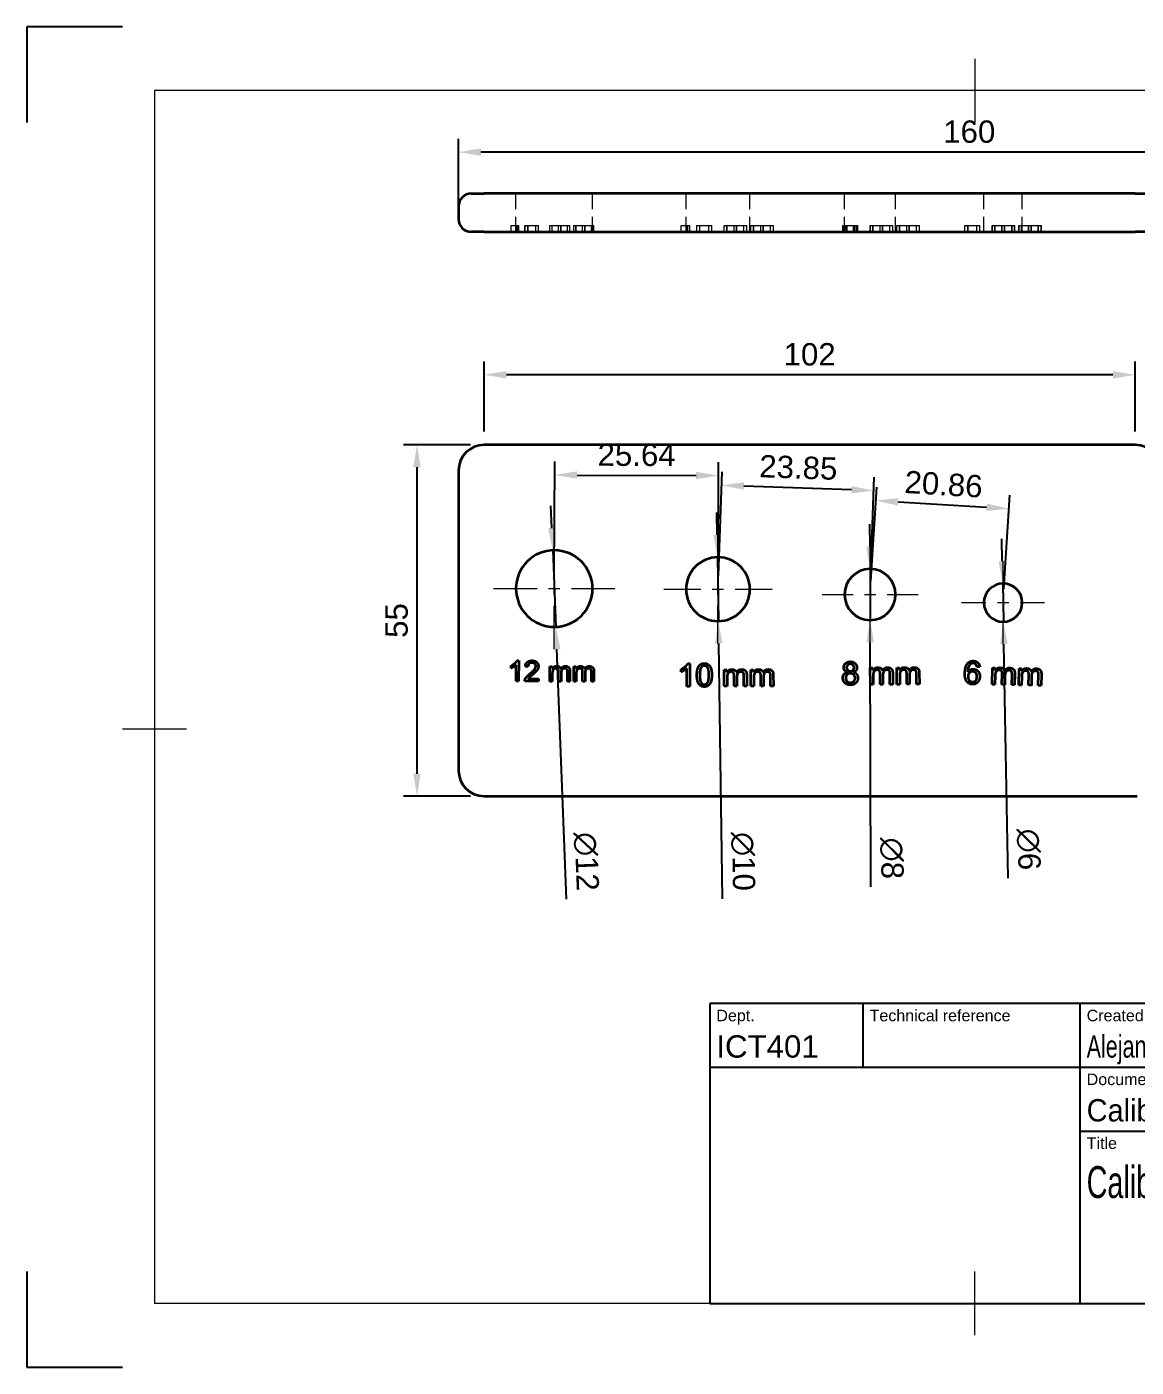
# Model space of a CAD drawing. Header units: millimetres. Extents: x 0 to 297, y 0 to 210.
# Drawn here: x 0 to 173.8, y 0 to 210 of the extents above; entities that cross this region are included whole.
import ezdxf
from ezdxf.enums import TextEntityAlignment as Align

# ---------------------------------------------------------------- set-up
doc = ezdxf.new("R2010")
doc.units = ezdxf.units.MM
doc.header["$LTSCALE"] = 0.75
doc.linetypes.add('CENTER2', pattern=[28.575, 19.05, -3.175, 3.175, -3.175])
doc.linetypes.add('HIDDEN2', pattern=[4.7625, 3.175, -1.5875])
for name, color, linetype, lineweight in [('BORDER', 7, 'Continuous', 18), ('FD_Dimensions', 7, 'Continuous', 18), ('Hidden', 7, 'HIDDEN2', 18), ('Smart Centers', 7, 'CENTER2', 18), ('TITLEBLOCK', 7, 'Continuous', 25), ('Visible', 7, 'Continuous', 35)]:
    doc.layers.add(name, color=color, linetype=linetype, lineweight=lineweight)
doc.styles.add('FusionTitle', font='arial.ttf')
doc.styles.get("Standard").update_dxf_attribs({"font": 'arial.ttf'})
doc.dimstyles.new('Dim-ISO-25', dxfattribs={"dimtxt": 3.5, "dimasz": 3.5, "dimexe": 2.1, "dimexo": 2.1, "dimgap": 1.4, "dimtad": 1, "dimzin": 12, "dimdsep": 46, "dimtxsty": 'Standard', "dimcen": 0, "dimazin": 3, "dimtp": 0.1, "dimtm": 0.1, "dimtfac": 0.714286, "dimtmove": 0, "dimatfit": 3, "dimfxl": 1, "dimtzin": 12, "dimarcsym": 0})

# ---------------------------------------------------------------- blocks, each defined once
blk = doc.blocks.new('ISO_A4(L)_SHEET')
at = {"layer": 'BORDER'}
for p, q in [((148.5, 205), (148.5, 195)), ((287, 200), (20, 200)), ((20, 200), (20, 10)), ((15, 100), (25, 100)), ((148.5, 5), (148.5, 15)), ((287, 10), (20, 10))]:
    blk.add_line(p, q, dxfattribs=at)
at = {"layer": 'Defpoints'}
for p, q in [((0, 210), (0, 195)), ((15, 210), (0, 210)), ((0, 15), (0, 0)), ((0, 0), (15, 0))]:
    blk.add_line(p, q, dxfattribs=at)
blk = doc.blocks.new('ISO_TITLEBLOCK')
at = {"layer": 'TITLEBLOCK'}
for p, q in [((0, 47), (-180, 47)), ((-180, 47), (-180, 0)), ((-156, 37), (-156, 47)), ((-122, 0), (-122, 47)), ((-61, 0), (-61, 47)), ((0, 0), (0, 47)), ((-180, 37), (0, 37)), ((-122, 27), (0, 27)), ((-61, 10), (0, 10)), ((-51, 0), (-51, 10)), ((-15, 0), (-15, 10)), ((-180, 0), (0, 0))]:
    blk.add_line(p, q, dxfattribs=at)
at = {"layer": 'TITLEBLOCK', "style": 'FusionTitle'}
for s, p in [('Dept.', (-179, 46)), ('Technical reference', (-155, 46)), ('Created by', (-121, 46)), ('Approved by', (-60, 46)), ('Document type', (-121, 36)), ('Document status', (-60, 36)), ('Title', (-121, 26)), ('DWG No.', (-60, 26)), ('Rev.', (-60, 9)), ('Date of issue', (-50, 9)), ('Sheet', (-14, 9))]:
    blk.add_text(s, height=1.8, dxfattribs=at).set_placement(p, align=Align.TOP_LEFT)
for tag, height, p in [('DEPT', 3.5, (-179, 42)), ('TECHNICAL_REFERENCE', 3.5, (-155, 42)), ('CREATED_BY', 3.5, (-121, 42)), ('APPROVED_BY', 3.5, (-60, 42)), ('DOCUMENT_TYPE', 3.5, (-121, 32)), ('DOCUMENT_STATUS', 3.5, (-60, 32)), ('TITLE_1', 5, (-121, 21.5)), ('TITLE_2', 5, (-121, 14)), ('TITLE_3', 5, (-121, 6.5)), ('DATE_OF_ISSUE', 3.5, (-50, 5))]:
    blk.add_attdef(tag, text='', height=height, dxfattribs=at).set_placement(p, align=Align.TOP_LEFT)
for tag, p in [('CREATED_DATE', (-62, 42)), ('APPROVED_DATE', (-0.99, 42))]:
    blk.add_attdef(tag, text='', height=3.5, dxfattribs=at).set_placement(p, align=Align.TOP_RIGHT)
for tag, height, p in [('DRAWING_NUMBER', 5, (-30.5, 19.75)), ('REV', 3.5, (-56, 4.85)), ('SHEET', 3.5, (-7.5, 4.85))]:
    blk.add_attdef(tag, text='', height=height, dxfattribs=at).set_placement(p, align=Align.TOP_CENTER)
blk = doc.blocks.new('*U6')
at = {"layer": 'Smart Centers', "color": 0, "ltscale": 0.75, "transparency": 16777216}
for p, q in [((0, 2.678906), (0, 8.5)), ((-8.5, 0), (-2.678906, 0)), ((2.678906, 0), (8.5, 0)), ((0, -8.5), (0, -2.678906))]:
    blk.add_line(p, q, dxfattribs=at)
at = {"layer": 'Smart Centers', "color": 0, "linetype": 'Continuous', "ltscale": 0.75, "transparency": 16777216}
for p, q in [((-0.892969, 0), (0.892969, 0)), ((0, -0.892969), (0, 0.892969))]:
    blk.add_line(p, q, dxfattribs=at)
blk = doc.blocks.new('*U7')
at = {"layer": 'Smart Centers', "color": 0, "ltscale": 0.75, "transparency": 16777216}
for p, q in [((0, 2.678906), (0, 6.5)), ((-6.5, 0), (-2.678906, 0)), ((2.678906, 0), (6.5, 0)), ((0, -6.5), (0, -2.678906))]:
    blk.add_line(p, q, dxfattribs=at)
at = {"layer": 'Smart Centers', "color": 0, "linetype": 'Continuous', "ltscale": 0.75, "transparency": 16777216}
for p, q in [((-0.892969, 0), (0.892969, 0)), ((0, -0.892969), (0, 0.892969))]:
    blk.add_line(p, q, dxfattribs=at)
blk = doc.blocks.new('*U8')
at = {"layer": 'Smart Centers', "color": 0, "ltscale": 0.75, "transparency": 16777216}
for p, q in [((0, 2.678906), (0, 9.5)), ((-9.5, 0), (-2.678906, 0)), ((2.678906, 0), (9.5, 0)), ((0, -9.5), (0, -2.678906))]:
    blk.add_line(p, q, dxfattribs=at)
at = {"layer": 'Smart Centers', "color": 0, "linetype": 'Continuous', "ltscale": 0.75, "transparency": 16777216}
for p, q in [((-0.892969, 0), (0.892969, 0)), ((0, -0.892969), (0, 0.892969))]:
    blk.add_line(p, q, dxfattribs=at)
blk = doc.blocks.new('*U9')
at = {"layer": 'Smart Centers', "color": 0, "ltscale": 0.75, "transparency": 16777216}
for p, q in [((0, 2.678906), (0, 7.5)), ((-7.5, 0), (-2.678906, 0)), ((2.678906, 0), (7.5, 0)), ((0, -7.5), (0, -2.678906))]:
    blk.add_line(p, q, dxfattribs=at)
at = {"layer": 'Smart Centers', "color": 0, "linetype": 'Continuous', "ltscale": 0.75, "transparency": 16777216}
for p, q in [((-0.892969, 0), (0.892969, 0)), ((0, -0.892969), (0, 0.892969))]:
    blk.add_line(p, q, dxfattribs=at)
blk = doc.blocks.new('*D23')
at = {"layer": 'Defpoints', "color": 0, "transparency": 16777216}
for p in [(71.612105, 155.480174), (71.612105, 144.483522), (173.612105, 144.483522)]:
    blk.add_point(p, dxfattribs=at)
at = {"layer": 'FD_Dimensions', "color": 0, "lineweight": -2, "transparency": 16777216}
for p, q in [((71.612105, 146.583522), (71.612105, 157.580174)), ((173.612105, 146.583522), (173.612105, 157.580174)), ((170.112105, 155.480174), (75.112105, 155.480174))]:
    blk.add_line(p, q, dxfattribs=at)
at = {"layer": 'FD_Dimensions', "color": 0, "transparency": 16777216}
for points in [[(75.112105, 156.063508), (75.112105, 154.896841), (71.612105, 155.480174)], [(170.112105, 156.063508), (170.112105, 154.896841), (173.612105, 155.480174)]]:
    blk.add_solid(points, dxfattribs=at)
at = {"layer": 'FD_Dimensions', "color": 0, "transparency": 16777216, "insert": (122.612105, 158.66718), "char_height": 3.5, "attachment_point": 5}
blk.add_mtext('102', dxfattribs=at)
blk = doc.blocks.new('*D25')
at = {"layer": 'Defpoints', "color": 0, "transparency": 16777216}
for p in [(152.856065, 122.779612), (152.965757, 116.780615)]:
    blk.add_point(p, dxfattribs=at)
at = {"layer": 'FD_Dimensions', "color": 0, "lineweight": -2, "transparency": 16777216}
for p, q in [((152.792079, 126.279027), (152.728092, 129.778442)), ((152.856065, 122.779612), (152.965757, 116.780615)), ((153.700244, 76.611625), (153.029743, 113.2812))]:
    blk.add_line(p, q, dxfattribs=at)
at = {"layer": 'FD_Dimensions', "color": 0, "transparency": 16777216}
for points in [[(153.375314, 126.289692), (152.208843, 126.268363), (152.856065, 122.779612)], [(153.612979, 113.291864), (152.446507, 113.270536), (152.965757, 116.780615)]]:
    blk.add_solid(points, dxfattribs=at)
at = {"layer": 'FD_Dimensions', "color": 0, "transparency": 16777216, "insert": (156.903232, 81.120901), "char_height": 3.5, "attachment_point": 5, "rotation": 271.04753966}
blk.add_mtext('∅6', dxfattribs=at)
blk = doc.blocks.new('*D26')
at = {"layer": 'Defpoints', "color": 0, "transparency": 16777216}
for p in [(132.075439, 125.056761), (132.095528, 117.056786)]:
    blk.add_point(p, dxfattribs=at)
at = {"layer": 'FD_Dimensions', "color": 0, "lineweight": -2, "transparency": 16777216}
for p, q in [((132.06665, 128.55675), (132.057862, 132.056739)), ((132.075439, 125.056761), (132.095528, 117.056786)), ((132.200463, 75.267931), (132.104316, 113.556798))]:
    blk.add_line(p, q, dxfattribs=at)
at = {"layer": 'FD_Dimensions', "color": 0, "transparency": 16777216}
for points in [[(132.649982, 128.558215), (131.483319, 128.555285), (132.075439, 125.056761)], [(132.687648, 113.558262), (131.520985, 113.555333), (132.095528, 117.056786)]]:
    blk.add_solid(points, dxfattribs=at)
at = {"layer": 'FD_Dimensions', "color": 0, "transparency": 16777216, "insert": (135.474157, 79.730906), "char_height": 3.5, "attachment_point": 5, "rotation": 270.14386983}
blk.add_mtext('∅8', dxfattribs=at)
blk = doc.blocks.new('*D27')
at = {"layer": 'Defpoints', "color": 0, "transparency": 16777216}
for p in [(108.176515, 126.883759), (108.324949, 116.884861)]:
    blk.add_point(p, dxfattribs=at)
at = {"layer": 'FD_Dimensions', "color": 0, "lineweight": -2, "transparency": 16777216}
for p, q in [((108.124564, 130.383374), (108.072612, 133.882988)), ((108.176515, 126.883759), (108.324949, 116.884861)), ((108.970733, 73.383178), (108.376901, 113.385246))]:
    blk.add_line(p, q, dxfattribs=at)
at = {"layer": 'FD_Dimensions', "color": 0, "transparency": 16777216}
for points in [[(108.707833, 130.392032), (107.541294, 130.374715), (108.176515, 126.883759)], [(108.96017, 113.393905), (107.793632, 113.376588), (108.324949, 116.884861)]]:
    blk.add_solid(points, dxfattribs=at)
at = {"layer": 'FD_Dimensions', "color": 0, "transparency": 16777216, "insert": (112.169099, 79.23614), "char_height": 3.5, "attachment_point": 5, "rotation": 270.85047235}
blk.add_mtext('∅10', dxfattribs=at)
blk = doc.blocks.new('*D28')
at = {"layer": 'Defpoints', "color": 0, "transparency": 16777216}
for p in [(82.372988, 127.978755), (82.851222, 115.988288)]:
    blk.add_point(p, dxfattribs=at)
at = {"layer": 'FD_Dimensions', "color": 0, "lineweight": -2, "transparency": 16777216}
for p, q in [((82.233503, 131.475974), (82.094018, 134.973194)), ((82.372988, 127.978755), (82.851222, 115.988288)), ((84.553577, 73.306201), (82.990707, 112.491069))]:
    blk.add_line(p, q, dxfattribs=at)
at = {"layer": 'FD_Dimensions', "color": 0, "transparency": 16777216}
for points in [[(82.816373, 131.499222), (81.650633, 131.452727), (82.372988, 127.978755)], [(83.573577, 112.514316), (82.407837, 112.467821), (82.851222, 115.988288)]]:
    blk.add_solid(points, dxfattribs=at)
at = {"layer": 'FD_Dimensions', "color": 0, "transparency": 16777216, "insert": (87.604995, 79.225417), "char_height": 3.5, "attachment_point": 5, "rotation": 272.28401256}
blk.add_mtext('∅12', dxfattribs=at)
blk = doc.blocks.new('*D29')
at = {"layer": 'Defpoints', "color": 0, "transparency": 16777216}
for p in [(71.612105, 144.483522), (61.112105, 89.483522), (71.612105, 89.483522)]:
    blk.add_point(p, dxfattribs=at)
at = {"layer": 'FD_Dimensions', "color": 0, "lineweight": -2, "transparency": 16777216}
for p, q in [((69.512105, 144.483522), (59.012105, 144.483522)), ((61.112105, 140.983522), (61.112105, 92.983522)), ((69.512105, 89.483522), (59.012105, 89.483522))]:
    blk.add_line(p, q, dxfattribs=at)
at = {"layer": 'FD_Dimensions', "color": 0, "transparency": 16777216}
for points in [[(60.528772, 140.983522), (61.695438, 140.983522), (61.112105, 144.483522)], [(60.528772, 92.983522), (61.695438, 92.983522), (61.112105, 89.483522)]]:
    blk.add_solid(points, dxfattribs=at)
at = {"layer": 'FD_Dimensions', "color": 0, "transparency": 16777216, "insert": (57.932262, 116.983522), "char_height": 3.5, "attachment_point": 5, "rotation": 90}
blk.add_mtext('55', dxfattribs=at)
blk = doc.blocks.new('*D31')
at = {"layer": 'Defpoints', "color": 0, "transparency": 16777216}
for p in [(67.612105, 190.365972), (67.612105, 179.865972), (227.612105, 179.865972)]:
    blk.add_point(p, dxfattribs=at)
at = {"layer": 'FD_Dimensions', "color": 0, "lineweight": -2, "transparency": 16777216}
for p, q in [((67.612105, 181.965972), (67.612105, 192.465972)), ((227.612105, 181.965972), (227.612105, 192.465972)), ((224.112105, 190.365972), (71.112105, 190.365972))]:
    blk.add_line(p, q, dxfattribs=at)
at = {"layer": 'FD_Dimensions', "color": 0, "transparency": 16777216}
for points in [[(71.112105, 190.949305), (71.112105, 189.782638), (67.612105, 190.365972)], [(224.112105, 190.949305), (224.112105, 189.782638), (227.612105, 190.365972)]]:
    blk.add_solid(points, dxfattribs=at)
at = {"layer": 'FD_Dimensions', "color": 0, "transparency": 16777216, "insert": (147.612105, 193.552977), "char_height": 3.5, "attachment_point": 5}
blk.add_mtext('160', dxfattribs=at)
blk = doc.blocks.new('*D32')
at = {"layer": 'Defpoints', "color": 0, "transparency": 16777216}
for p in [(153.813443, 134.502601), (132.085483, 121.056774), (152.910911, 119.780114)]:
    blk.add_point(p, dxfattribs=at)
at = {"layer": 'FD_Dimensions', "color": 0, "lineweight": -2, "transparency": 16777216}
for p, q in [((132.213978, 123.152839), (133.11651, 137.875327)), ((153.039406, 121.876179), (153.941938, 136.598667)), ((136.481457, 135.565103), (150.320001, 134.71676))]:
    blk.add_line(p, q, dxfattribs=at)
at = {"layer": 'FD_Dimensions', "color": 0, "transparency": 16777216}
for points in [[(136.51715, 136.147344), (136.445764, 134.982863), (132.988015, 135.779262)], [(150.355694, 135.299), (150.284308, 134.134519), (153.813443, 134.502601)]]:
    blk.add_solid(points, dxfattribs=at)
at = {"layer": 'FD_Dimensions', "color": 0, "transparency": 16777216, "insert": (143.595736, 138.321965), "char_height": 3.5, "attachment_point": 5, "rotation": 356.49199363}
blk.add_mtext('20.86', dxfattribs=at)
blk = doc.blocks.new('*D33')
at = {"layer": 'Defpoints', "color": 0, "transparency": 16777216}
for p in [(108.816293, 138.173618), (108.250732, 121.88431), (132.085483, 121.056774)]:
    blk.add_point(p, dxfattribs=at)
at = {"layer": 'FD_Dimensions', "color": 0, "lineweight": -2, "transparency": 16777216}
for p, q in [((108.3236, 123.983045), (108.88916, 140.272353)), ((132.158351, 123.155509), (132.723911, 139.444817)), ((129.153151, 137.467527), (112.314185, 138.052172))]:
    blk.add_line(p, q, dxfattribs=at)
at = {"layer": 'FD_Dimensions', "color": 0, "transparency": 16777216}
for points in [[(112.334426, 138.635154), (112.293944, 137.46919), (108.816293, 138.173618)], [(129.173392, 138.050509), (129.13291, 136.884545), (132.651044, 137.346082)]]:
    blk.add_solid(points, dxfattribs=at)
at = {"layer": 'FD_Dimensions', "color": 0, "transparency": 16777216, "insert": (120.844295, 140.946129), "char_height": 3.5, "attachment_point": 5, "rotation": 358.01149496}
blk.add_mtext('23.85', dxfattribs=at)
blk = doc.blocks.new('*D34')
at = {"layer": 'Defpoints', "color": 0, "transparency": 16777216}
for p in [(108.319632, 139.689611), (82.612105, 121.983522), (108.250732, 121.88431)]:
    blk.add_point(p, dxfattribs=at)
at = {"layer": 'FD_Dimensions', "color": 0, "lineweight": -2, "transparency": 16777216}
for p, q in [((82.620231, 124.083506), (82.689131, 141.888807)), ((108.258859, 123.984294), (108.327758, 141.789595)), ((86.180978, 139.775279), (104.819658, 139.703154))]:
    blk.add_line(p, q, dxfattribs=at)
at = {"layer": 'FD_Dimensions', "color": 0, "transparency": 16777216}
for points in [[(86.183236, 140.358608), (86.178721, 139.19195), (82.681005, 139.788822)], [(104.821916, 140.286483), (104.817401, 139.119825), (108.319632, 139.689611)]]:
    blk.add_solid(points, dxfattribs=at)
at = {"layer": 'FD_Dimensions', "color": 0, "transparency": 16777216, "insert": (95.512651, 142.926198), "char_height": 3.5, "attachment_point": 5, "rotation": 359.77826489}
blk.add_mtext('25.64', dxfattribs=at)

msp = doc.modelspace()

# ---------------------------------------------------------------- linework, layer by layer
at = {"layer": 'Hidden', "extrusion": (-1e-16, -1, 2.967e-13)}
for p, q in [((76.612, 177.866), (76.612, 183.866)), ((88.612, 177.866), (88.612, 183.866)), ((103.251, 177.866), (103.251, 183.866)), ((113.251, 177.866), (113.251, 183.866)), ((128.085, 177.866), (128.085, 183.866)), ((136.085, 177.866), (136.085, 183.866)), ((149.911, 177.866), (149.911, 183.866)), ((155.911, 177.866), (155.911, 183.866)), ((75.852, 177.866), (75.852, 178.866)), ((75.852, 178.866), (75.853, 178.866)), ((75.853, 177.866), (75.853, 178.866)), ((75.853, 178.866), (76.435, 178.866)), ((76.435, 178.866), (76.788, 178.866)), ((76.634, 177.866), (76.634, 178.866)), ((76.644, 177.866), (76.644, 178.866)), ((76.788, 177.866), (76.788, 178.866)), ((76.788, 178.866), (77.043, 178.866)), ((77.03, 177.866), (77.03, 178.866)), ((77.043, 177.866), (77.043, 178.866)), ((77.992, 177.866), (77.992, 178.866)), ((77.992, 178.866), (78.04, 178.866)), ((77.992, 177.866), (77.992, 178.866)), ((78.04, 178.866), (78.076, 178.866)), ((78.076, 177.866), (78.076, 178.866)), ((78.076, 178.866), (78.393, 178.866)), ((78.393, 178.866), (79.126, 178.866)), ((78.482, 177.866), (78.482, 178.866)), ((78.543, 177.866), (78.543, 178.866)), ((79.126, 178.866), (79.859, 178.866)), ((79.72, 177.866), (79.72, 178.866)), ((79.859, 178.866), (80.126, 178.866)), ((80.121, 177.866), (80.121, 178.866)), ((80.123, 177.866), (80.123, 178.866)), ((80.126, 177.866), (80.126, 178.866)), ((81.906, 177.866), (81.906, 178.866)), ((81.906, 178.866), (81.915, 178.866)), ((81.915, 177.866), (81.915, 178.866)), ((81.915, 178.866), (82.269, 178.866)), ((82.267, 177.866), (82.267, 178.866)), ((82.269, 178.866), (82.561, 178.866)), ((82.269, 177.866), (82.269, 178.866)), ((82.301, 177.866), (82.301, 178.866)), ((82.561, 178.866), (82.976, 178.866)), ((82.976, 178.866), (83.401, 178.866)), ((83.292, 177.866), (83.292, 178.866)), ((83.298, 177.866), (83.298, 178.866)), ((83.401, 178.866), (83.634, 178.866)), ((83.634, 177.866), (83.634, 178.866)), ((83.634, 178.866), (84.356, 178.866)), ((83.688, 177.866), (83.688, 178.866)), ((84.356, 178.866), (84.889, 178.866)), ((84.674, 177.866), (84.674, 178.866)), ((84.68, 177.866), (84.68, 178.866)), ((84.889, 178.866), (85.074, 178.866)), ((85.067, 177.866), (85.067, 178.866)), ((85.074, 177.866), (85.074, 178.866)), ((85.654, 177.866), (85.654, 178.866)), ((85.654, 178.866), (85.663, 178.866)), ((85.663, 177.866), (85.663, 178.866)), ((85.663, 178.866), (86.017, 178.866)), ((86.016, 177.866), (86.016, 178.866)), ((86.017, 178.866), (86.309, 178.866)), ((86.017, 177.866), (86.017, 178.866)), ((86.05, 177.866), (86.05, 178.866)), ((86.309, 178.866), (86.725, 178.866)), ((86.725, 178.866), (87.15, 178.866)), ((87.041, 177.866), (87.041, 178.866)), ((87.047, 177.866), (87.047, 178.866)), ((87.15, 178.866), (87.382, 178.866)), ((87.382, 177.866), (87.382, 178.866)), ((87.382, 178.866), (88.105, 178.866)), ((87.436, 177.866), (87.436, 178.866)), ((88.105, 178.866), (88.638, 178.866)), ((88.423, 177.866), (88.423, 178.866)), ((88.429, 177.866), (88.429, 178.866)), ((88.638, 178.866), (88.822, 178.866)), ((88.816, 177.866), (88.816, 178.866)), ((88.822, 177.866), (88.822, 178.866)), ((102.51, 177.866), (102.51, 178.866)), ((102.51, 178.866), (103.154, 178.866)), ((102.51, 177.866), (102.51, 178.866)), ((103.154, 178.866), (103.544, 178.866)), ((103.389, 177.866), (103.389, 178.866)), ((103.392, 177.866), (103.392, 178.866)), ((103.544, 177.866), (103.544, 178.866)), ((103.544, 178.866), (103.827, 178.866)), ((103.827, 177.866), (103.827, 178.866)), ((103.827, 178.866), (103.831, 178.866)), ((103.831, 177.866), (103.831, 178.866)), ((104.955, 178.866), (105.084, 178.866)), ((104.955, 177.866), (104.955, 178.866)), ((105.084, 178.866), (105.472, 178.866)), ((105.406, 177.866), (105.406, 178.866)), ((105.472, 178.866), (106.12, 178.866)), ((106.12, 178.866), (106.625, 178.866)), ((106.625, 178.866), (106.985, 178.866)), ((106.837, 177.866), (106.837, 178.866)), ((106.985, 178.866), (107.207, 178.866)), ((107.207, 178.866), (107.289, 178.866)), ((107.289, 177.866), (107.289, 178.866)), ((109.246, 177.866), (109.246, 178.866)), ((109.246, 178.866), (109.639, 178.866)), ((109.249, 177.866), (109.249, 178.866)), ((109.639, 177.866), (109.639, 178.866)), ((109.639, 178.866), (109.964, 178.866)), ((109.639, 177.866), (109.639, 178.866)), ((109.639, 178.866), (109.639, 178.866)), ((109.687, 177.866), (109.687, 178.866)), ((109.688, 177.866), (109.688, 178.866)), ((109.964, 178.866), (110.425, 178.866)), ((110.425, 178.866), (110.898, 178.866)), ((110.789, 177.866), (110.789, 178.866)), ((110.898, 178.866), (111.158, 178.866)), ((111.158, 177.866), (111.158, 178.866)), ((111.158, 178.866), (111.958, 178.866)), ((111.227, 177.866), (111.227, 178.866)), ((111.229, 177.866), (111.229, 178.866)), ((111.958, 178.866), (112.552, 178.866)), ((112.325, 177.866), (112.325, 178.866)), ((112.552, 178.866), (112.76, 178.866)), ((112.76, 178.866), (112.762, 178.866)), ((112.762, 177.866), (112.762, 178.866)), ((113.411, 177.866), (113.411, 178.866)), ((113.411, 178.866), (113.804, 178.866)), ((113.414, 177.866), (113.414, 178.866)), ((113.804, 177.866), (113.804, 178.866)), ((113.804, 178.866), (114.129, 178.866)), ((113.804, 177.866), (113.804, 178.866)), ((113.804, 178.866), (113.804, 178.866)), ((113.852, 177.866), (113.852, 178.866)), ((113.853, 177.866), (113.853, 178.866)), ((114.129, 178.866), (114.59, 178.866)), ((114.59, 178.866), (115.063, 178.866)), ((114.954, 177.866), (114.954, 178.866)), ((115.063, 178.866), (115.323, 178.866)), ((115.323, 177.866), (115.323, 178.866)), ((115.323, 178.866), (116.123, 178.866)), ((115.392, 177.866), (115.392, 178.866)), ((115.394, 177.866), (115.394, 178.866)), ((116.123, 178.866), (116.717, 178.866)), ((116.49, 177.866), (116.49, 178.866)), ((116.717, 178.866), (116.925, 178.866)), ((116.925, 178.866), (116.927, 178.866)), ((116.927, 177.866), (116.927, 178.866)), ((127.817, 178.866), (127.953, 178.866)), ((127.817, 177.866), (127.817, 178.866)), ((127.953, 178.866), (128.231, 178.866)), ((127.953, 177.866), (127.953, 178.866)), ((128.231, 178.866), (128.977, 178.866)), ((128.269, 177.866), (128.269, 178.866)), ((128.403, 177.866), (128.403, 178.866)), ((128.494, 177.866), (128.494, 178.866)), ((128.977, 178.866), (129.732, 178.866)), ((129.497, 177.866), (129.497, 178.866)), ((129.57, 177.866), (129.57, 178.866)), ((129.727, 177.866), (129.727, 178.866)), ((129.732, 178.866), (130.021, 178.866)), ((130.021, 178.866), (130.176, 178.866)), ((130.021, 177.866), (130.021, 178.866)), ((130.176, 178.866), (130.176, 178.866)), ((130.176, 177.866), (130.176, 178.866)), ((132.107, 177.866), (132.107, 178.866)), ((132.107, 178.866), (132.5, 178.866)), ((132.119, 177.866), (132.119, 178.866)), ((132.5, 177.866), (132.5, 178.866)), ((132.5, 178.866), (132.501, 178.866)), ((132.501, 177.866), (132.501, 178.866)), ((132.501, 178.866), (132.825, 178.866)), ((132.552, 177.866), (132.552, 178.866)), ((132.559, 177.866), (132.559, 178.866)), ((132.825, 178.866), (133.285, 178.866)), ((133.285, 178.866), (133.758, 178.866)), ((133.66, 177.866), (133.66, 178.866)), ((133.758, 178.866), (134.02, 178.866)), ((134.02, 177.866), (134.02, 178.866)), ((134.02, 178.866), (134.819, 178.866)), ((134.092, 177.866), (134.092, 178.866)), ((134.099, 177.866), (134.099, 178.866)), ((134.819, 178.866), (135.413, 178.866)), ((135.195, 177.866), (135.195, 178.866)), ((135.413, 178.866), (135.624, 178.866)), ((135.624, 178.866), (135.632, 178.866)), ((135.632, 177.866), (135.632, 178.866)), ((136.272, 177.866), (136.272, 178.866)), ((136.272, 178.866), (136.665, 178.866)), ((136.284, 177.866), (136.284, 178.866)), ((136.665, 177.866), (136.665, 178.866)), ((136.665, 178.866), (136.666, 178.866)), ((136.666, 177.866), (136.666, 178.866)), ((136.666, 178.866), (136.99, 178.866)), ((136.717, 177.866), (136.717, 178.866)), ((136.724, 177.866), (136.724, 178.866)), ((136.99, 178.866), (137.45, 178.866)), ((137.45, 178.866), (137.923, 178.866)), ((137.825, 177.866), (137.825, 178.866)), ((137.923, 178.866), (138.185, 178.866)), ((138.185, 177.866), (138.185, 178.866)), ((138.185, 178.866), (138.984, 178.866)), ((138.257, 177.866), (138.257, 178.866)), ((138.264, 177.866), (138.264, 178.866)), ((138.984, 178.866), (139.578, 178.866)), ((139.36, 177.866), (139.36, 178.866)), ((139.578, 178.866), (139.789, 178.866)), ((139.789, 178.866), (139.797, 178.866)), ((139.797, 177.866), (139.797, 178.866)), ((146.923, 178.866), (146.924, 178.866)), ((146.923, 177.866), (146.923, 178.866)), ((146.924, 178.866), (147.345, 178.866)), ((147.345, 178.866), (148.256, 178.866)), ((147.365, 177.866), (147.365, 178.866)), ((147.416, 177.866), (147.416, 178.866)), ((148.256, 178.866), (148.942, 178.866)), ((148.811, 177.866), (148.811, 178.866)), ((148.825, 177.866), (148.825, 178.866)), ((148.942, 178.866), (149.249, 178.866)), ((149.249, 178.866), (149.274, 178.866)), ((149.249, 177.866), (149.249, 178.866)), ((149.274, 177.866), (149.274, 178.866)), ((151.192, 177.866), (151.192, 178.866)), ((151.192, 178.866), (151.257, 178.866)), ((151.257, 177.866), (151.257, 178.866)), ((151.257, 178.866), (151.65, 178.866)), ((151.632, 177.866), (151.632, 178.866)), ((151.641, 177.866), (151.641, 178.866)), ((151.65, 178.866), (151.973, 178.866)), ((151.65, 177.866), (151.65, 178.866)), ((151.973, 178.866), (152.438, 178.866)), ((152.438, 178.866), (152.907, 178.866)), ((152.733, 177.866), (152.733, 178.866)), ((152.775, 177.866), (152.775, 178.866)), ((152.907, 178.866), (153.158, 178.866)), ((153.158, 177.866), (153.158, 178.866)), ((153.158, 178.866), (153.97, 178.866)), ((153.172, 177.866), (153.172, 178.866)), ((153.97, 178.866), (154.558, 178.866)), ((154.268, 177.866), (154.268, 178.866)), ((154.309, 177.866), (154.309, 178.866)), ((154.558, 178.866), (154.75, 178.866)), ((154.705, 177.866), (154.705, 178.866)), ((154.75, 177.866), (154.75, 178.866)), ((155.356, 177.866), (155.356, 178.866)), ((155.356, 178.866), (155.421, 178.866)), ((155.421, 177.866), (155.421, 178.866)), ((155.421, 178.866), (155.814, 178.866)), ((155.796, 177.866), (155.796, 178.866)), ((155.805, 177.866), (155.805, 178.866)), ((155.814, 178.866), (156.137, 178.866)), ((155.814, 177.866), (155.814, 178.866)), ((156.137, 178.866), (156.601, 178.866)), ((156.601, 178.866), (157.071, 178.866)), ((156.896, 177.866), (156.896, 178.866)), ((156.939, 177.866), (156.939, 178.866)), ((157.071, 178.866), (157.322, 178.866)), ((157.322, 177.866), (157.322, 178.866)), ((157.322, 178.866), (158.134, 178.866)), ((157.336, 177.866), (157.336, 178.866)), ((158.134, 178.866), (158.722, 178.866)), ((158.431, 177.866), (158.431, 178.866)), ((158.473, 177.866), (158.473, 178.866)), ((158.722, 178.866), (158.913, 178.866)), ((158.868, 177.866), (158.868, 178.866)), ((158.913, 177.866), (158.913, 178.866))]:
    msp.add_line(p, q, dxfattribs=at)
at = {"layer": 'Visible', "extrusion": (-1e-16, -1, 2.967e-13)}
for p, q in [((69.612, 183.866), (71.612, 183.866)), ((173.612, 183.866), (71.612, 183.866)), ((173.612, 183.866), (175.612, 183.866)), ((67.612, 181.866), (67.612, 179.866)), ((71.612, 177.866), (69.612, 177.866)), ((71.612, 177.866), (173.612, 177.866)), ((175.612, 177.866), (173.612, 177.866))]:
    msp.add_line(p, q, dxfattribs=at)
at = {"layer": 'Visible'}
for p, q in [((173.612, 144.484), (71.612, 144.484)), ((67.612, 140.484), (67.612, 93.484)), ((75.852, 109.52), (75.853, 109.902)), ((76.634, 107.474), (76.644, 109.994)), ((76.788, 110.707), (77.043, 110.706)), ((77.043, 110.706), (77.03, 107.472)), ((78.482, 109.727), (78.076, 109.771)), ((81.906, 107.453), (81.915, 109.786)), ((81.915, 109.786), (82.269, 109.785)), ((82.269, 109.785), (82.267, 109.457)), ((85.654, 107.438), (85.663, 109.771)), ((85.663, 109.771), (86.017, 109.77)), ((86.017, 109.77), (86.016, 109.442)), ((102.51, 108.94), (102.51, 109.365)), ((103.392, 106.671), (103.389, 109.471)), ((103.544, 110.264), (103.827, 110.265)), ((103.827, 110.265), (103.831, 106.671)), ((109.246, 109.27), (109.639, 109.27)), ((109.249, 106.677), (109.246, 109.27)), ((109.639, 109.27), (109.639, 108.906)), ((113.411, 109.274), (113.804, 109.275)), ((113.414, 106.682), (113.411, 109.274)), ((113.804, 109.275), (113.804, 108.911)), ((132.107, 109.551), (132.5, 109.553)), ((132.119, 106.958), (132.107, 109.551)), ((132.5, 109.553), (132.501, 109.189)), ((136.272, 109.571), (136.665, 109.573)), ((136.284, 106.979), (136.272, 109.571)), ((136.665, 109.573), (136.666, 109.209)), ((149.249, 109.728), (148.811, 109.704)), ((151.192, 106.976), (151.257, 109.567)), ((151.257, 109.567), (151.65, 109.558)), ((151.65, 109.558), (151.641, 109.194)), ((155.356, 106.871), (155.421, 109.463)), ((155.421, 109.463), (155.814, 109.454)), ((155.814, 109.454), (155.805, 109.09)), ((77.03, 107.472), (76.634, 107.474)), ((80.121, 107.46), (77.992, 107.468)), ((78.543, 107.846), (80.123, 107.84)), ((80.123, 107.84), (80.121, 107.46)), ((82.301, 107.451), (81.906, 107.453)), ((82.306, 108.662), (82.301, 107.451)), ((83.292, 107.447), (83.298, 108.963)), ((83.688, 107.446), (83.292, 107.447)), ((83.693, 108.801), (83.688, 107.446)), ((84.674, 107.442), (84.68, 108.912)), ((85.067, 107.44), (84.674, 107.442)), ((85.074, 109.042), (85.067, 107.44)), ((86.05, 107.436), (85.654, 107.438)), ((86.054, 108.647), (86.05, 107.436)), ((87.041, 107.432), (87.047, 108.948)), ((87.436, 107.431), (87.041, 107.432)), ((87.441, 108.786), (87.436, 107.431)), ((88.423, 107.427), (88.428, 108.897)), ((88.816, 107.425), (88.423, 107.427)), ((88.822, 109.027), (88.816, 107.425)), ((109.687, 108.023), (109.688, 106.677)), ((110.789, 106.679), (110.787, 108.363)), ((111.227, 108.185), (111.229, 106.679)), ((112.325, 106.68), (112.323, 108.314)), ((112.76, 108.461), (112.762, 106.681)), ((113.852, 108.027), (113.853, 106.682)), ((114.954, 106.683), (114.952, 108.368)), ((115.392, 108.19), (115.394, 106.684)), ((116.49, 106.685), (116.488, 108.318)), ((116.925, 108.465), (116.927, 106.685)), ((132.552, 108.305), (132.559, 106.96)), ((133.66, 106.966), (133.652, 108.65)), ((134.092, 108.474), (134.099, 106.968)), ((135.195, 106.973), (135.187, 108.606)), ((135.624, 108.755), (135.632, 106.975)), ((136.717, 108.326), (136.724, 106.981)), ((137.825, 106.986), (137.817, 108.671)), ((138.257, 108.495), (138.264, 106.988)), ((139.36, 106.994), (139.352, 108.627)), ((139.789, 108.776), (139.797, 106.996)), ((151.665, 108.309), (151.632, 106.965)), ((152.733, 106.937), (152.775, 108.621)), ((153.209, 108.432), (153.172, 106.926)), ((154.268, 106.899), (154.308, 108.531)), ((154.749, 108.667), (154.705, 106.888)), ((155.829, 108.205), (155.796, 106.86)), ((156.896, 106.833), (156.938, 108.517)), ((157.373, 108.328), (157.336, 106.822)), ((158.431, 106.795), (158.472, 108.427)), ((158.913, 108.563), (158.868, 106.784)), ((103.831, 106.671), (103.392, 106.671)), ((109.688, 106.677), (109.249, 106.677)), ((111.229, 106.679), (110.789, 106.679)), ((112.762, 106.681), (112.325, 106.68)), ((113.853, 106.682), (113.414, 106.682)), ((115.394, 106.684), (114.954, 106.683)), ((116.927, 106.685), (116.49, 106.685)), ((132.559, 106.96), (132.119, 106.958)), ((134.099, 106.968), (133.66, 106.966)), ((135.632, 106.975), (135.195, 106.973)), ((136.724, 106.981), (136.284, 106.979)), ((138.264, 106.988), (137.825, 106.986)), ((139.797, 106.996), (139.36, 106.994)), ((151.632, 106.965), (151.192, 106.976)), ((153.172, 106.926), (152.733, 106.937)), ((154.705, 106.888), (154.268, 106.899)), ((155.796, 106.86), (155.356, 106.871)), ((157.336, 106.822), (156.896, 106.833)), ((158.868, 106.784), (158.431, 106.795)), ((71.612, 89.484), (173.904, 89.484))]:
    msp.add_line(p, q, dxfattribs=at)
at = {"layer": 'Visible', "extrusion": (0, 0, -1)}
for centre, radius in [((-82.612, 121.984), 6), ((-108.251, 121.884), 5), ((-132.085, 121.057), 4), ((-152.911, 119.78), 3)]:
    msp.add_circle(centre, radius, dxfattribs=at)
at = {"layer": 'Visible'}
for centre, radius, start, end in [((69.612, 181.866), 2, 90, 180), ((69.612, 179.866), 2, 180, 270), ((71.612, 140.484), 4, 90, 180), ((173.612, 140.484), 4, 0, 90), ((71.612, 93.484), 4, 180, 270)]:
    msp.add_arc(centre, radius, start, end, dxfattribs=at)
for points in [[(76.269, 109.723), (76.036, 109.587), (75.852, 109.52)], [(75.853, 109.902), (76.185, 110.057), (76.435, 110.278)], [(76.644, 109.994), (76.501, 109.858), (76.269, 109.723)], [(76.435, 110.278), (76.684, 110.499), (76.788, 110.707)], [(78.076, 109.771), (78.12, 110.225), (78.393, 110.463)], [(78.393, 110.463), (78.667, 110.7), (79.126, 110.698)], [(78.658, 110.201), (78.486, 110.03), (78.482, 109.727)], [(79.116, 110.371), (78.83, 110.372), (78.658, 110.201)], [(78.821, 108.656), (79.348, 109.084), (79.533, 109.335)], [(79.553, 110.207), (79.386, 110.37), (79.116, 110.371)], [(79.126, 110.698), (79.589, 110.696), (79.859, 110.438)], [(79.533, 109.335), (79.719, 109.586), (79.72, 109.81)], [(79.72, 109.81), (79.721, 110.045), (79.553, 110.207)], [(80.046, 109.42), (79.966, 109.234), (79.782, 109.028)], [(79.859, 110.438), (80.128, 110.18), (80.126, 109.8)], [(80.126, 109.8), (80.126, 109.606), (80.046, 109.42)], [(82.267, 109.457), (82.378, 109.628), (82.561, 109.732)], [(82.578, 109.406), (82.436, 109.318), (82.372, 109.149)], [(82.561, 109.732), (82.743, 109.836), (82.976, 109.835)], [(82.887, 109.492), (82.72, 109.493), (82.578, 109.406)], [(83.203, 109.359), (83.107, 109.491), (82.887, 109.492)], [(82.976, 109.835), (83.236, 109.834), (83.401, 109.725)], [(83.298, 108.963), (83.299, 109.227), (83.203, 109.359)], [(83.401, 109.725), (83.567, 109.617), (83.634, 109.423)], [(83.634, 109.423), (83.912, 109.831), (84.356, 109.829)], [(83.858, 109.325), (83.694, 109.162), (83.693, 108.801)], [(84.267, 109.487), (84.021, 109.488), (83.858, 109.325)], [(84.504, 109.422), (84.403, 109.486), (84.267, 109.487)], [(84.356, 109.829), (84.703, 109.828), (84.889, 109.635)], [(84.643, 109.253), (84.605, 109.358), (84.504, 109.422)], [(84.68, 108.912), (84.681, 109.149), (84.643, 109.253)], [(84.889, 109.635), (85.075, 109.442), (85.074, 109.042)], [(86.016, 109.442), (86.126, 109.613), (86.309, 109.717)], [(86.327, 109.391), (86.184, 109.303), (86.12, 109.134)], [(86.309, 109.717), (86.492, 109.821), (86.725, 109.82)], [(86.636, 109.477), (86.469, 109.478), (86.327, 109.391)], [(86.951, 109.344), (86.855, 109.476), (86.636, 109.477)], [(86.725, 109.82), (86.984, 109.819), (87.15, 109.71)], [(87.047, 108.948), (87.048, 109.212), (86.951, 109.344)], [(87.15, 109.71), (87.315, 109.602), (87.382, 109.408)], [(87.382, 109.408), (87.661, 109.816), (88.105, 109.814)], [(87.606, 109.31), (87.443, 109.147), (87.441, 108.786)], [(88.015, 109.472), (87.769, 109.473), (87.606, 109.31)], [(88.253, 109.407), (88.152, 109.471), (88.015, 109.472)], [(88.105, 109.814), (88.452, 109.813), (88.638, 109.62)], [(88.391, 109.239), (88.353, 109.343), (88.253, 109.407)], [(88.428, 108.897), (88.429, 109.134), (88.391, 109.239)], [(88.638, 109.62), (88.824, 109.427), (88.822, 109.027)], [(102.51, 109.365), (102.878, 109.539), (103.154, 109.786)], [(103.389, 109.471), (103.23, 109.319), (102.973, 109.168)], [(103.154, 109.786), (103.43, 110.032), (103.544, 110.264)], [(104.955, 108.437), (104.954, 109.072), (105.084, 109.459)], [(105.084, 109.459), (105.215, 109.846), (105.472, 110.057)], [(105.632, 109.647), (105.406, 109.319), (105.406, 108.438)], [(105.472, 110.057), (105.729, 110.267), (106.12, 110.267)], [(106.115, 109.904), (105.813, 109.903), (105.632, 109.647)], [(106.63, 109.614), (106.423, 109.904), (106.115, 109.904)], [(106.12, 110.267), (106.408, 110.268), (106.625, 110.152)], [(106.625, 110.152), (106.843, 110.036), (106.985, 109.818)], [(106.837, 108.439), (106.836, 109.323), (106.63, 109.614)], [(106.985, 109.818), (107.126, 109.599), (107.207, 109.286)], [(107.207, 109.286), (107.288, 108.972), (107.289, 108.44)], [(109.639, 108.906), (109.761, 109.097), (109.964, 109.213)], [(109.964, 109.213), (110.166, 109.329), (110.425, 109.33)], [(110.425, 109.33), (110.713, 109.33), (110.898, 109.21)], [(110.898, 109.21), (111.082, 109.091), (111.158, 108.876)], [(111.158, 108.876), (111.465, 109.331), (111.958, 109.331)], [(111.958, 109.331), (112.344, 109.332), (112.552, 109.118)], [(113.804, 108.911), (113.926, 109.101), (114.129, 109.218)], [(114.129, 109.218), (114.331, 109.334), (114.59, 109.334)], [(114.59, 109.334), (114.878, 109.334), (115.063, 109.215)], [(115.063, 109.215), (115.247, 109.096), (115.323, 108.881)], [(115.323, 108.881), (115.63, 109.335), (116.123, 109.336)], [(116.123, 109.336), (116.509, 109.336), (116.717, 109.123)], [(127.953, 109.609), (127.951, 109.999), (128.231, 110.267)], [(128.087, 109.165), (127.955, 109.35), (127.953, 109.609)], [(128.231, 110.267), (128.51, 110.534), (128.977, 110.537)], [(128.567, 110.012), (128.401, 109.85), (128.403, 109.625)], [(128.403, 109.625), (128.404, 109.372), (128.568, 109.211)], [(128.983, 110.175), (128.732, 110.174), (128.567, 110.012)], [(128.568, 109.211), (128.733, 109.051), (128.994, 109.052)], [(128.977, 110.537), (129.445, 110.539), (129.732, 110.268)], [(129.4, 110.012), (129.232, 110.176), (128.983, 110.175)], [(128.994, 109.052), (129.248, 109.053), (129.409, 109.214)], [(129.57, 109.607), (129.568, 109.848), (129.4, 110.012)], [(129.409, 109.214), (129.571, 109.375), (129.57, 109.607)], [(129.732, 110.268), (130.019, 109.997), (130.021, 109.607)], [(130.021, 109.607), (130.023, 109.358), (129.893, 109.173)], [(132.501, 109.189), (132.623, 109.38), (132.825, 109.497)], [(132.825, 109.497), (133.027, 109.614), (133.285, 109.615)], [(133.19, 109.234), (133.004, 109.233), (132.847, 109.135)], [(133.542, 109.089), (133.434, 109.235), (133.19, 109.234)], [(133.285, 109.615), (133.574, 109.617), (133.758, 109.498)], [(133.758, 109.498), (133.943, 109.379), (134.02, 109.165)], [(134.02, 109.165), (134.325, 109.62), (134.819, 109.623)], [(134.723, 109.241), (134.449, 109.24), (134.27, 109.057)], [(134.987, 109.172), (134.874, 109.242), (134.723, 109.241)], [(134.819, 109.623), (135.204, 109.625), (135.413, 109.412)], [(135.413, 109.412), (135.622, 109.199), (135.624, 108.755)], [(136.666, 109.209), (136.788, 109.4), (136.99, 109.517)], [(136.99, 109.517), (137.192, 109.634), (137.45, 109.636)], [(137.355, 109.254), (137.169, 109.253), (137.012, 109.155)], [(137.707, 109.11), (137.599, 109.256), (137.355, 109.254)], [(137.45, 109.636), (137.739, 109.637), (137.923, 109.518)], [(137.923, 109.518), (138.108, 109.4), (138.185, 109.185)], [(138.185, 109.185), (138.49, 109.641), (138.984, 109.643)], [(138.888, 109.262), (138.614, 109.261), (138.435, 109.078)], [(139.152, 109.192), (139.039, 109.263), (138.888, 109.262)], [(138.984, 109.643), (139.369, 109.645), (139.578, 109.432)], [(139.578, 109.432), (139.786, 109.22), (139.789, 108.776)], [(146.924, 108.757), (146.95, 109.795), (147.345, 110.256)], [(147.345, 110.256), (147.69, 110.658), (148.256, 110.644)], [(147.51, 109.742), (147.384, 109.454), (147.365, 108.917)], [(147.365, 108.917), (147.53, 109.155), (147.762, 109.266)], [(147.849, 110.175), (147.637, 110.029), (147.51, 109.742)], [(147.762, 109.266), (147.995, 109.378), (148.246, 109.372)], [(148.22, 110.283), (148.01, 110.288), (147.849, 110.175)], [(148.655, 110.084), (148.481, 110.277), (148.22, 110.283)], [(148.246, 109.372), (148.685, 109.361), (148.986, 109.03)], [(148.256, 110.644), (148.678, 110.633), (148.942, 110.39)], [(148.811, 109.704), (148.759, 109.964), (148.655, 110.084)], [(148.942, 110.39), (149.206, 110.146), (149.249, 109.728)], [(151.641, 109.194), (151.768, 109.381), (151.973, 109.492)], [(151.973, 109.492), (152.179, 109.603), (152.438, 109.597)], [(152.33, 109.218), (152.145, 109.223), (151.985, 109.129)], [(152.678, 109.063), (152.574, 109.212), (152.33, 109.218)], [(152.438, 109.597), (152.726, 109.589), (152.907, 109.465)], [(152.907, 109.465), (153.088, 109.341), (153.158, 109.124)], [(153.158, 109.124), (153.477, 109.571), (153.97, 109.558)], [(153.97, 109.558), (154.356, 109.549), (154.558, 109.33)], [(154.558, 109.33), (154.76, 109.111), (154.749, 108.667)], [(155.805, 109.09), (155.932, 109.277), (156.137, 109.388)], [(156.137, 109.388), (156.343, 109.499), (156.601, 109.493)], [(156.601, 109.493), (156.889, 109.485), (157.071, 109.361)], [(157.071, 109.361), (157.252, 109.237), (157.322, 109.02)], [(157.322, 109.02), (157.641, 109.467), (158.134, 109.454)], [(158.134, 109.454), (158.52, 109.445), (158.722, 109.226)], [(158.722, 109.226), (158.924, 109.007), (158.913, 108.563)], [(77.992, 107.468), (77.988, 107.611), (78.04, 107.743)], [(78.04, 107.743), (78.122, 107.96), (78.302, 108.17)], [(78.302, 108.17), (78.482, 108.38), (78.821, 108.656)], [(78.711, 108.06), (78.609, 107.953), (78.543, 107.846)], [(79.17, 108.463), (78.812, 108.166), (78.711, 108.06)], [(79.782, 109.028), (79.597, 108.822), (79.17, 108.463)], [(82.372, 109.149), (82.307, 108.98), (82.306, 108.662)], [(86.12, 109.134), (86.056, 108.965), (86.054, 108.647)], [(102.973, 109.168), (102.715, 109.016), (102.51, 108.94)], [(105.31, 106.983), (104.956, 107.429), (104.955, 108.437)], [(105.406, 108.438), (105.407, 107.557), (105.614, 107.265)], [(105.614, 107.265), (105.821, 106.974), (106.123, 106.974)], [(106.123, 106.974), (106.426, 106.974), (106.632, 107.267)], [(106.632, 107.267), (106.838, 107.561), (106.837, 108.439)], [(107.161, 107.423), (107.032, 107.036), (106.774, 106.824)], [(107.289, 108.44), (107.289, 107.81), (107.161, 107.423)], [(109.757, 108.565), (109.686, 108.377), (109.687, 108.023)], [(109.985, 108.851), (109.828, 108.753), (109.757, 108.565)], [(110.328, 108.949), (110.142, 108.948), (109.985, 108.851)], [(110.68, 108.803), (110.572, 108.949), (110.328, 108.949)], [(110.787, 108.363), (110.787, 108.656), (110.68, 108.803)], [(111.407, 108.768), (111.227, 108.586), (111.227, 108.185)], [(111.861, 108.95), (111.588, 108.95), (111.407, 108.768)], [(112.125, 108.88), (112.012, 108.95), (111.861, 108.95)], [(112.28, 108.693), (112.237, 108.809), (112.125, 108.88)], [(112.323, 108.314), (112.323, 108.577), (112.28, 108.693)], [(112.552, 109.118), (112.759, 108.905), (112.76, 108.461)], [(113.922, 108.569), (113.851, 108.381), (113.852, 108.027)], [(114.15, 108.855), (113.993, 108.757), (113.922, 108.569)], [(114.493, 108.953), (114.307, 108.953), (114.15, 108.855)], [(114.845, 108.807), (114.737, 108.953), (114.493, 108.953)], [(114.952, 108.368), (114.952, 108.661), (114.845, 108.807)], [(115.572, 108.772), (115.392, 108.59), (115.392, 108.19)], [(116.026, 108.955), (115.753, 108.955), (115.572, 108.772)], [(116.29, 108.884), (116.177, 108.955), (116.026, 108.955)], [(116.445, 108.698), (116.402, 108.814), (116.29, 108.884)], [(116.488, 108.318), (116.488, 108.582), (116.445, 108.698)], [(116.717, 109.123), (116.925, 108.909), (116.925, 108.465)], [(127.817, 107.972), (127.816, 108.321), (127.992, 108.558)], [(128.146, 107.191), (127.82, 107.503), (127.817, 107.972)], [(127.992, 108.558), (128.167, 108.794), (128.494, 108.881)], [(128.494, 108.881), (128.22, 108.98), (128.087, 109.165)], [(129.002, 106.882), (128.472, 106.879), (128.146, 107.191)], [(128.47, 108.486), (128.268, 108.28), (128.269, 107.972)], [(128.269, 107.972), (128.27, 107.784), (128.36, 107.609)], [(128.36, 107.609), (128.45, 107.433), (128.626, 107.338)], [(128.983, 108.693), (128.673, 108.692), (128.47, 108.486)], [(128.626, 107.338), (128.802, 107.242), (129.005, 107.243)], [(129.513, 108.488), (129.301, 108.695), (128.983, 108.693)], [(129.855, 107.198), (129.532, 106.884), (129.002, 106.882)], [(129.005, 107.243), (129.32, 107.245), (129.524, 107.448)], [(129.893, 109.173), (129.763, 108.988), (129.497, 108.886)], [(129.497, 108.886), (129.828, 108.78), (130.001, 108.542)], [(129.727, 107.964), (129.725, 108.282), (129.513, 108.488)], [(129.524, 107.448), (129.728, 107.652), (129.727, 107.964)], [(130.176, 107.972), (130.178, 107.513), (129.855, 107.198)], [(130.001, 108.542), (130.174, 108.304), (130.176, 107.972)], [(132.62, 108.848), (132.55, 108.659), (132.552, 108.305)], [(132.847, 109.135), (132.69, 109.036), (132.62, 108.848)], [(133.652, 108.65), (133.65, 108.943), (133.542, 109.089)], [(134.27, 109.057), (134.09, 108.875), (134.092, 108.474)], [(135.143, 108.986), (135.1, 109.102), (134.987, 109.172)], [(135.187, 108.606), (135.186, 108.87), (135.143, 108.986)], [(136.785, 108.868), (136.715, 108.68), (136.717, 108.326)], [(137.012, 109.155), (136.855, 109.057), (136.785, 108.868)], [(137.817, 108.671), (137.815, 108.964), (137.707, 109.11)], [(138.435, 109.078), (138.255, 108.895), (138.257, 108.495)], [(139.308, 109.006), (139.265, 109.122), (139.152, 109.192)], [(139.352, 108.627), (139.351, 108.891), (139.308, 109.006)], [(147.237, 107.417), (146.901, 107.83), (146.924, 108.757)], [(148.123, 106.991), (147.574, 107.005), (147.237, 107.417)], [(147.638, 108.785), (147.425, 108.576), (147.416, 108.23)], [(147.416, 108.23), (147.411, 108.003), (147.502, 107.793)], [(147.502, 107.793), (147.593, 107.583), (147.764, 107.47)], [(148.148, 108.986), (147.851, 108.993), (147.638, 108.785)], [(147.764, 107.47), (147.934, 107.357), (148.125, 107.353)], [(148.703, 107.131), (148.445, 106.983), (148.123, 106.991)], [(148.125, 107.353), (148.403, 107.346), (148.609, 107.565)], [(148.641, 108.76), (148.449, 108.978), (148.148, 108.986)], [(148.609, 107.565), (148.814, 107.785), (148.824, 108.17)], [(148.824, 108.17), (148.833, 108.541), (148.641, 108.76)], [(149.113, 107.564), (148.961, 107.278), (148.703, 107.131)], [(148.986, 109.03), (149.287, 108.698), (149.274, 108.186)], [(149.274, 108.186), (149.265, 107.849), (149.113, 107.564)], [(151.75, 108.849), (151.674, 108.663), (151.665, 108.309)], [(151.985, 109.129), (151.825, 109.036), (151.75, 108.849)], [(152.775, 108.621), (152.782, 108.914), (152.678, 109.063)], [(153.405, 109.01), (153.219, 108.832), (153.209, 108.432)], [(153.863, 109.18), (153.59, 109.187), (153.405, 109.01)], [(154.125, 109.103), (154.014, 109.176), (153.863, 109.18)], [(154.275, 108.912), (154.235, 109.029), (154.125, 109.103)], [(154.308, 108.531), (154.315, 108.795), (154.275, 108.912)], [(155.913, 108.745), (155.838, 108.559), (155.829, 108.205)], [(156.149, 109.025), (155.989, 108.931), (155.913, 108.745)], [(156.494, 109.114), (156.309, 109.119), (156.149, 109.025)], [(156.842, 108.959), (156.738, 109.108), (156.494, 109.114)], [(156.938, 108.517), (156.946, 108.81), (156.842, 108.959)], [(157.568, 108.905), (157.383, 108.728), (157.373, 108.328)], [(158.027, 109.076), (157.754, 109.083), (157.568, 108.905)], [(158.289, 108.999), (158.178, 109.072), (158.027, 109.076)], [(158.439, 108.808), (158.399, 108.925), (158.289, 108.999)], [(158.472, 108.427), (158.479, 108.691), (158.439, 108.808)], [(106.124, 106.613), (105.606, 106.612), (105.31, 106.983)], [(106.774, 106.824), (106.517, 106.613), (106.124, 106.613)]]:
    msp.add_open_spline(points, degree=2, dxfattribs=at)

# ---------------------------------------------------------------- block references
at = {"layer": 'BORDER'}
msp.add_blockref('ISO_A4(L)_SHEET', (0, 0), dxfattribs=at)
at = {"layer": 'Smart Centers', "ltscale": 0.75}
for name, p in [('*U8', (82.612, 121.984)), ('*U6', (108.251, 121.884)), ('*U9', (132.085, 121.057)), ('*U7', (152.911, 119.78))]:
    msp.add_blockref(name, p, dxfattribs=at)
at = {"layer": 'TITLEBLOCK'}
ref = msp.add_blockref('ISO_TITLEBLOCK', (287, 10), dxfattribs=at)
ref.add_attrib('DATE_OF_ISSUE', '5/11/2026', dxfattribs={"height": 3.5, "style": 'FusionTitle'}).set_placement((237, 15), align=Align.TOP_LEFT)
ref.add_attrib('REV', 'mm', dxfattribs={"height": 3.5, "style": 'FusionTitle'}).set_placement((231, 14.85), align=Align.TOP_CENTER)
ref.add_attrib('DOCUMENT_TYPE', 'Calibrador_Fase02_AleyFran', dxfattribs={"height": 3.5, "style": 'FusionTitle', "width": 0.927595}).set_placement((166, 42), align=Align.TOP_LEFT)
ref.add_attrib('SHEET', '1/1', dxfattribs={"height": 3.5, "style": 'FusionTitle'}).set_placement((279.5, 14.85), align=Align.TOP_CENTER)
ref.add_attrib('TITLE_1', 'Calibrador_Fase02_AleyFran', dxfattribs={"height": 5, "style": 'FusionTitle', "width": 0.644868}).set_placement((166, 31.5), align=Align.TOP_LEFT)
ref.add_attrib('CREATED_BY', 'Alejandro Corrales y Francella Madrigal ', dxfattribs={"height": 3.5, "style": 'FusionTitle', "width": 0.689923}).set_placement((166, 52), align=Align.TOP_LEFT)
ref.add_attrib('DEPT', 'ICT401', dxfattribs={"height": 3.5, "style": 'FusionTitle'}).set_placement((108, 52), align=Align.TOP_LEFT)

# ---------------------------------------------------------------- dimensions: what is measured, and where the dimension line sits
at = {"layer": 'FD_Dimensions'}
for p1, p2, distance, picture, middle in [((227.612, 179.866), (67.612, 179.866), -10.5, '*D31', (147.612, 193.553)), ((173.612, 144.484), (71.612, 144.484), -10.997, '*D23', (122.612, 158.667)), ((82.612, 121.984), (108.251, 121.884), 17.805, '*D34', (95.513, 142.926)), ((71.612, 144.484), (71.612, 89.484), -10.5, '*D29', (57.932, 116.984)), ((132.085, 121.057), (108.251, 121.884), -16.299, '*D33', (120.844, 140.946)), ((132.0855, 121.0568), (152.9109, 119.7801), 14.7501, '*D32', (143.5957, 138.322))]:
    dim = msp.add_aligned_dim(p1=p1, p2=p2, distance=distance, dimstyle='Dim-ISO-25', override={"dimlfac": 1, "dimclrd": 0, "dimclre": 0}, dxfattribs=at)
    dim.commit()
    dim.dimension.update_dxf_attribs({"geometry": picture, "text_midpoint": middle})
for p1, p2, picture, middle in [((82.373, 127.979), (82.851, 115.988), '*D28', (84.323, 79.095)), ((108.177, 126.884), (108.325, 116.885), '*D27', (108.885, 79.187)), ((132.075, 125.057), (132.096, 117.057), '*D26', (132.189, 79.723)), ((152.856, 122.78), (152.966, 116.781), '*D25', (153.619, 81.061))]:
    dim = msp.add_diameter_dim_2p(p1=p1, p2=p2, dimstyle='Dim-ISO-25', override={"dimlfac": 1, "dimclrd": 0, "dimclre": 0}, dxfattribs=at)
    dim.commit()
    dim.dimension.update_dxf_attribs({"geometry": picture, "text_midpoint": middle, "dimtype": 163})

doc.saveas('drawing.dxf')
